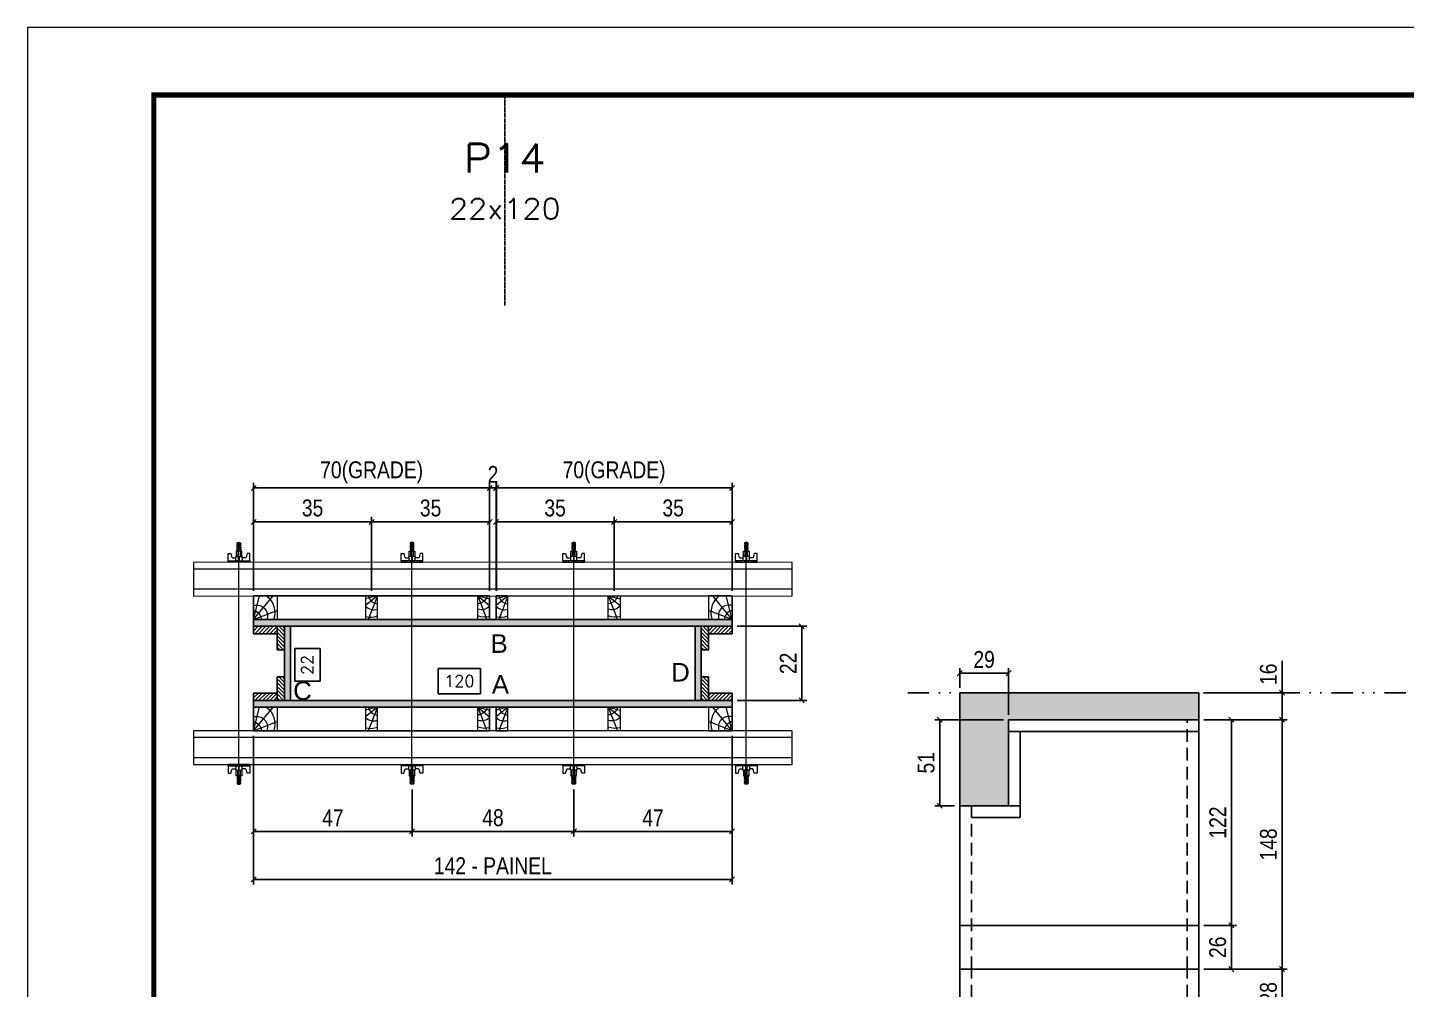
# Model space of a CAD drawing. Extents: x 14400 to 20667, y -21631 to 6985.
# Drawn here: x 19182 to 20000, y 4117 to 4688 of the extents above; entities that cross this region are included whole.
import ezdxf
from ezdxf.enums import TextEntityAlignment as Align

# ---------------------------------------------------------------- set-up
doc = ezdxf.new("R2010")
doc.units = 0
for name, pattern in [('DASHED', [0.75, 0.5, -0.25]), ('DIVIDE2', [0.625, 0.25, -0.125, 0, -0.125, 0, -0.125]), ('HIDDEN', [0.375, 0.25, -0.125])]:
    doc.linetypes.add(name, pattern=pattern)
for name, color, linetype in [('CHAPA', 1, 'Continuous'), ('COTA', 241, 'Continuous'), ('MEIO_PONT', 93, 'Continuous'), ('Nível', 160, 'Continuous'), ('Painéis', 200, 'Continuous'), ('SARR_2.2x7', 40, 'Continuous'), ('SARRAFO', 251, 'Continuous'), ('Texto de Titulo', 7, 'Continuous'), ('Texto Qtd Sarr', 242, 'Continuous'), ('TEXTO_GERAL', 7, 'Continuous')]:
    doc.layers.add(name, color=color, linetype=linetype)
for name, color, linetype, lineweight in [('Folhas', 255, 'Continuous', 9), ('Hachura', 251, 'Continuous', 9), ('Madeira', 126, 'Continuous', 18), ('Perfil Metálico', 224, 'Continuous', 18), ('SARRAFO DE PRESSAO', 251, 'DASHED', 9), ('Texto Seção', 7, 'Continuous', 15)]:
    doc.layers.add(name, color=color, linetype=linetype, lineweight=lineweight)
doc.styles.add('ARIAL', font='arial.ttf')
doc.styles.add('COTA TECNICA', font='techl___.ttf', dxfattribs={"height": 10})
doc.styles.add('COTA TECNICA 2X', font='techl___.ttf', dxfattribs={"height": 10})
doc.styles.add('ROMANS', font='romans.shx')
doc.dimstyles.new('PAINEL', dxfattribs={"dimtxt": 10, "dimasz": 3, "dimexe": 3, "dimexo": 3, "dimgap": 3, "dimtad": 1, "dimdec": 1, "dimzin": 12, "dimdsep": 46, "dimtxsty": 'COTA TECNICA', "dimblk1": 'OBLIQUE', "dimblk2": 'OBLIQUE', "dimsah": 1, "dimcen": 0.9, "dimclrd": 4, "dimclre": 4, "dimclrt": 240, "dimadec": 1, "dimazin": 3, "dimtfac": 1, "dimtdec": 1, "dimtmove": 0, "dimatfit": 3, "dimfxl": 1, "dimtolj": 1, "dimtzin": 12, "dimarcsym": 0})
doc.dimstyles.new('SECAO PILAR', dxfattribs={"dimtxt": 10, "dimasz": 3, "dimexe": 3, "dimexo": 3, "dimgap": 3, "dimtad": 1, "dimdec": 1, "dimlfac": 0.5, "dimzin": 12, "dimdsep": 46, "dimtxsty": 'COTA TECNICA 2X', "dimblk1": 'OBLIQUE', "dimblk2": 'OBLIQUE', "dimsah": 1, "dimcen": 0.9, "dimclrd": 256, "dimclre": 256, "dimclrt": 256, "dimadec": 1, "dimazin": 3, "dimtfac": 1, "dimtdec": 1, "dimtmove": 0, "dimatfit": 3, "dimfxl": 1, "dimtolj": 1, "dimtzin": 12, "dimarcsym": 0})
doc.dimstyles.new('SECÇÃO 2', dxfattribs={"dimtxt": 7, "dimasz": 6, "dimexe": 0.18, "dimexo": 2, "dimgap": -4, "dimtad": 3, "dimdec": 1, "dimlfac": 0.5, "dimzin": 12, "dimdsep": 46, "dimtxsty": 'ROMANS', "dimblk": 'ARCHTICK', "dimcen": 0.09, "dimse1": 1, "dimse2": 1, "dimsd1": 1, "dimsd2": 1, "dimclrd": 180, "dimclre": 5, "dimclrt": 1, "dimadec": 0, "dimazin": 3, "dimtfac": 1, "dimtdec": 1, "dimtofl": 0, "dimtmove": 0, "dimatfit": 3, "dimldrblk": 'ARCHTICK', "dimfxl": 1, "dimtolj": 1, "dimtzin": 0, "dimarcsym": 0})

# ---------------------------------------------------------------- blocks, each defined once
blk = doc.blocks.new('9999999999')
at = {"layer": 'Folhas'}
blk.add_lwpolyline([(98138.98, 34190.21), (99623.98, 34190.21), (99623.98, 35240.21), (98138.98, 35240.21)], close=True, dxfattribs=at)
at = {"layer": 'Folhas', "color": 30, "const_width": 3}
blk.add_lwpolyline([(98213.98, 34230.21), (99583.98, 34230.21), (99583.98, 35200.21), (98213.98, 35200.21)], close=True, dxfattribs=at)
blk = doc.blocks.new('*D839')
at = {"layer": 'COTA', "color": 180, "lineweight": -2, "transparency": 16777216}
for p, q in [((19355.53, 4319.07), (19340.53, 4319.07)), ((19340.53, 4319.07), (19340.53, 4299.73)), ((19355.53, 4299.73), (19355.53, 4319.07)), ((19340.53, 4299.73), (19355.53, 4299.73))]:
    blk.add_line(p, q, dxfattribs=at)
at = {"layer": 'Defpoints', "color": 0, "transparency": 16777216}
for p in [(19355.43, 4332.33), (19355.43, 4288.33), (19359.53, 4288.33)]:
    blk.add_point(p, dxfattribs=at)
at = {"layer": 'COTA', "color": 1, "transparency": 16777216, "insert": (19348.03, 4309.4), "char_height": 7, "attachment_point": 5, "rotation": 90, "style": 'ROMANS'}
blk.add_mtext('\\A1;22', dxfattribs=at)
blk = doc.blocks.new('_ArchTick')
at = {"color": 0, "linetype": 'ByBlock', "const_width": 0.15}
blk.add_lwpolyline([(-0.5, -0.5), (0.5, 0.5)], dxfattribs=at)
blk = doc.blocks.new('*D840')
at = {"layer": 'COTA', "color": 180, "lineweight": -2, "transparency": 16777216}
for p, q in [((19450.7, 4307.33), (19425.7, 4307.33)), ((19425.7, 4307.33), (19425.7, 4292.33)), ((19450.7, 4292.33), (19450.7, 4307.33)), ((19425.7, 4292.33), (19450.7, 4292.33))]:
    blk.add_line(p, q, dxfattribs=at)
at = {"layer": 'Defpoints', "color": 0, "transparency": 16777216}
for p in [(19338.11, 4288.33), (19578.11, 4288.33), (19578.11, 4288.33)]:
    blk.add_point(p, dxfattribs=at)
at = {"layer": 'COTA', "color": 1, "transparency": 16777216, "insert": (19438.2, 4299.83), "char_height": 7, "attachment_point": 5, "style": 'ROMANS'}
blk.add_mtext('\\A1;120', dxfattribs=at)
blk = doc.blocks.new('_Oblique')
at = {"color": 0, "linetype": 'ByBlock', "lineweight": -2}
blk.add_line((-0.5, -0.5), (0.5, 0.5), dxfattribs=at)
blk = doc.blocks.new('*D841')
at = {"layer": 'COTA', "lineweight": -2, "transparency": 16777216}
for p, q in [((19316.11, 4267.33), (19316.11, 4179.16)), ((19600.11, 4267.37), (19600.11, 4179.16)), ((19316.11, 4182.16), (19600.11, 4182.16))]:
    blk.add_line(p, q, dxfattribs=at)
at = {"layer": 'Defpoints', "color": 0, "transparency": 16777216}
for p in [(19316.11, 4270.33), (19600.11, 4270.37), (19600.11, 4182.16)]:
    blk.add_point(p, dxfattribs=at)
at = {"layer": 'COTA', "lineweight": -2, "transparency": 16777216, "xscale": 3, "yscale": 3, "zscale": 3, "rotation": 180}
blk.add_blockref('_Oblique', (19316.11, 4182.16), dxfattribs=at)
at = {"layer": 'COTA', "lineweight": -2, "transparency": 16777216, "xscale": 3, "yscale": 3, "zscale": 3}
blk.add_blockref('_Oblique', (19600.11, 4182.16), dxfattribs=at)
at = {"layer": 'COTA', "transparency": 16777216, "insert": (19458.11, 4190.24), "char_height": 10, "attachment_point": 5, "style": 'COTA TECNICA 2X'}
blk.add_mtext('\\A1;142 - PAINEL', dxfattribs=at)
blk = doc.blocks.new('*D842')
at = {"layer": 'COTA', "lineweight": -2, "transparency": 16777216}
for p, q in [((19316.11, 4267.33), (19316.11, 4207.59)), ((19410.18, 4235.55), (19410.18, 4207.59)), ((19316.11, 4210.59), (19410.18, 4210.59))]:
    blk.add_line(p, q, dxfattribs=at)
at = {"layer": 'Defpoints', "color": 0, "transparency": 16777216}
for p in [(19316.11, 4270.33), (19410.18, 4238.55), (19410.18, 4210.59)]:
    blk.add_point(p, dxfattribs=at)
at = {"layer": 'COTA', "lineweight": -2, "transparency": 16777216, "xscale": 3, "yscale": 3, "zscale": 3, "rotation": 180}
blk.add_blockref('_Oblique', (19316.11, 4210.59), dxfattribs=at)
at = {"layer": 'COTA', "lineweight": -2, "transparency": 16777216, "xscale": 3, "yscale": 3, "zscale": 3}
blk.add_blockref('_Oblique', (19410.18, 4210.59), dxfattribs=at)
at = {"layer": 'COTA', "transparency": 16777216, "insert": (19363.15, 4218.66), "char_height": 10, "attachment_point": 5, "style": 'COTA TECNICA 2X'}
blk.add_mtext('\\A1;47', dxfattribs=at)
blk = doc.blocks.new('*D843')
at = {"layer": 'COTA', "lineweight": -2, "transparency": 16777216}
for p, q in [((19600.11, 4267.33), (19600.11, 4207.59)), ((19506.18, 4235.55), (19506.18, 4207.59)), ((19506.18, 4210.59), (19600.11, 4210.59))]:
    blk.add_line(p, q, dxfattribs=at)
at = {"layer": 'Defpoints', "color": 0, "transparency": 16777216}
for p in [(19600.11, 4270.33), (19506.18, 4238.55), (19600.11, 4210.59)]:
    blk.add_point(p, dxfattribs=at)
at = {"layer": 'COTA', "lineweight": -2, "transparency": 16777216, "xscale": 3, "yscale": 3, "zscale": 3, "rotation": 180}
blk.add_blockref('_Oblique', (19506.18, 4210.59), dxfattribs=at)
at = {"layer": 'COTA', "lineweight": -2, "transparency": 16777216, "xscale": 3, "yscale": 3, "zscale": 3}
blk.add_blockref('_Oblique', (19600.11, 4210.59), dxfattribs=at)
at = {"layer": 'COTA', "transparency": 16777216, "insert": (19553.15, 4218.66), "char_height": 10, "attachment_point": 5, "style": 'COTA TECNICA 2X'}
blk.add_mtext('\\A1;47', dxfattribs=at)
blk = doc.blocks.new('C')
at = {"layer": 'Hachura', "color": 0}
for p, q in [((0, 3.22), (0, -3.22)), ((0.45, 3.22), (0, 3.22)), ((0.46, 3.16), (0, 3.16)), ((0.46, 3.05), (0, 3.05)), ((0.46, 2.88), (0, 2.88)), ((0, 2.75), (0, -1.16)), ((0.46, 2.65), (0, 2.65)), ((0.46, 2.23), (0, 2.23)), ((0.46, 1.51), (0, 1.51)), ((0.39, 0.49), (0.17, 0.49)), ((0.45, -3.23), (0.45, 3.22)), ((0.45, 3.22), (2.58, 3.22)), ((1.74, 0.97), (0.45, 0.97)), ((1.45, 0.1), (0.45, 0.1)), ((1.35, 1.94), (1.35, 0.96)), ((2.58, 2.39), (1.47, 2.09)), ((1.74, -0.97), (1.74, 0.97)), ((1.74, 0.97), (1.74, 0.84)), ((1.74, 0.97), (1.74, 0.84)), ((1.74, 0.84), (3.35, 0.84)), ((3.35, 0.45), (1.74, 0.45)), ((2.58, 3.22), (2.58, 2.39)), ((3.32, 0.84), (3.32, -0.84)), ((3.35, 0.84), (3.35, -0.84)), ((3.68, 0.45), (3.35, 0.45)), ((3.84, -0.52), (3.35, 0.45)), ((3.35, 0.06), (3.67, -0.57)), ((3.68, 0.45), (4.16, -0.52)), ((3.72, 0.5), (4.25, -0.57)), ((4.37, -0.55), (3.83, 0.53)), ((4.15, 0.45), (3.93, 0.45)), ((4.42, -0.52), (3.93, 0.45)), ((4.15, 0.45), (4.26, 0.45)), ((4.26, 0.45), (4.74, -0.52)), ((4.3, 0.5), (4.83, -0.57)), ((4.95, -0.55), (4.41, 0.53)), ((4.51, 0.45), (4.84, 0.45)), ((5, -0.52), (4.51, 0.45)), ((4.84, 0.45), (5.32, -0.52)), ((4.88, 0.5), (5.41, -0.57)), ((5.53, -0.55), (4.99, 0.53)), ((5.58, -0.52), (5.09, 0.45)), ((5.42, 0.45), (5.09, 0.45)), ((5.58, -0.52), (5.09, 0.45)), ((5.42, 0.45), (5.74, -0.19)), ((5.46, 0.5), (5.74, -0.07)), ((5.74, 0.19), (5.57, 0.53)), ((5.74, 0.32), (5.68, 0.45)), ((5.68, 0.45), (5.74, 0.45)), ((5.74, 0.45), (5.9, 0.29)), ((5.74, 0.45), (5.74, -0.52)), ((5.9, -0.36), (5.9, 0.29)), ((0.45, 0), (0, 0)), ((0.46, -1.52), (0, -1.52)), ((0.46, -2.23), (0, -2.23)), ((0.46, -2.65), (0, -2.65)), ((0.46, -2.88), (0, -2.88)), ((0.46, -3.05), (0, -3.05)), ((0.46, -3.16), (0, -3.16)), ((0, -3.22), (2.57, -3.22)), ((0.08, -0.48), (0.29, -0.48)), ((0.29, -0.48), (0.4, -0.48)), ((0.45, 0), (0.45, -0.97)), ((0.45, -0.16), (1.45, -0.16)), ((0.45, -0.65), (0.45, -0.32)), ((0.45, -3.23), (0.45, -0.65)), ((0.45, -0.97), (1.74, -0.97)), ((1.35, -1.94), (1.35, -0.97)), ((2.58, -2.39), (1.47, -2.1)), ((3.35, -0.32), (1.74, -0.32)), ((3.35, -0.84), (1.74, -0.84)), ((2.58, -3.23), (2.58, -2.39)), ((3.35, -0.07), (3.58, -0.52)), ((3.35, -0.52), (3.58, -0.52)), ((3.84, -0.52), (4.16, -0.52)), ((4.42, -0.52), (4.74, -0.52)), ((4.63, -0.52), (4.74, -0.52)), ((5, -0.52), (5.32, -0.52)), ((5.58, -0.52), (5.74, -0.52)), ((5.74, -0.52), (5.9, -0.36)), ((5.74, -0.52), (5.74, -0.52))]:
    blk.add_line(p, q, dxfattribs=at)
for centre, radius, start, end in [((1.52, 1.94), 0.161, 104.7436, 180), ((1.44, -0.03), 0.129, 272.695, 87.305), ((3.81, 0.39), 0.143, 25.5688, 154.4312), ((4.39, 0.39), 0.143, 25.5688, 154.4312), ((4.97, 0.39), 0.143, 25.5688, 154.4312), ((5.55, 0.39), 0.143, 25.5688, 154.4312), ((0.17, -0.37), 0.174, 221.744, 317.8592), ((1.52, -1.94), 0.161, 180, 255.2564), ((3.71, -0.4), 0.174, 222.1408, 318.256), ((4.29, -0.4), 0.174, 222.1408, 318.256), ((4.87, -0.4), 0.174, 222.1408, 318.256), ((5.45, -0.4), 0.174, 222.1408, 318.256), ((5.61, -0.4), 0.174, 317.8592, 318.256)]:
    blk.add_arc(centre, radius, start, end, dxfattribs=at)
blk = doc.blocks.new('*D844')
at = {"layer": 'COTA', "lineweight": -2, "transparency": 16777216}
for p, q in [((19410.18, 4235.55), (19410.18, 4207.59)), ((19506.18, 4235.55), (19506.18, 4207.59)), ((19410.18, 4210.59), (19506.18, 4210.59))]:
    blk.add_line(p, q, dxfattribs=at)
at = {"layer": 'Defpoints', "color": 0, "transparency": 16777216}
for p in [(19410.18, 4238.55), (19506.18, 4238.55), (19506.18, 4210.59)]:
    blk.add_point(p, dxfattribs=at)
at = {"layer": 'COTA', "lineweight": -2, "transparency": 16777216, "xscale": 3, "yscale": 3, "zscale": 3, "rotation": 180}
blk.add_blockref('_Oblique', (19410.18, 4210.59), dxfattribs=at)
at = {"layer": 'COTA', "lineweight": -2, "transparency": 16777216, "xscale": 3, "yscale": 3, "zscale": 3}
blk.add_blockref('_Oblique', (19506.18, 4210.59), dxfattribs=at)
at = {"layer": 'COTA', "transparency": 16777216, "insert": (19458.18, 4218.68), "char_height": 10, "attachment_point": 5, "style": 'COTA TECNICA 2X'}
blk.add_mtext('\\A1;48', dxfattribs=at)
blk = doc.blocks.new('*D845')
at = {"layer": 'COTA', "lineweight": -2, "transparency": 16777216}
for p, q in [((19460.01, 4353.33), (19460.01, 4397.25)), ((19530.11, 4353.33), (19530.11, 4397.25)), ((19460.01, 4394.25), (19530.11, 4394.25))]:
    blk.add_line(p, q, dxfattribs=at)
at = {"layer": 'Defpoints', "color": 0, "transparency": 16777216}
for p in [(19530.11, 4394.25), (19460.01, 4350.33), (19530.11, 4350.33)]:
    blk.add_point(p, dxfattribs=at)
at = {"layer": 'COTA', "lineweight": -2, "transparency": 16777216, "xscale": 3, "yscale": 3, "zscale": 3, "rotation": 180}
blk.add_blockref('_Oblique', (19460.01, 4394.25), dxfattribs=at)
at = {"layer": 'COTA', "lineweight": -2, "transparency": 16777216, "xscale": 3, "yscale": 3, "zscale": 3}
blk.add_blockref('_Oblique', (19530.11, 4394.25), dxfattribs=at)
at = {"layer": 'COTA', "transparency": 16777216, "insert": (19495.06, 4402.47), "char_height": 10, "attachment_point": 5, "style": 'COTA TECNICA 2X'}
blk.add_mtext('\\A1;35', dxfattribs=at)
blk = doc.blocks.new('*D846')
at = {"layer": 'COTA', "lineweight": -2, "transparency": 16777216}
for p, q in [((19530.11, 4353.33), (19530.11, 4397.25)), ((19600.11, 4353.32), (19600.11, 4397.25)), ((19530.11, 4394.25), (19600.11, 4394.25))]:
    blk.add_line(p, q, dxfattribs=at)
at = {"layer": 'Defpoints', "color": 0, "transparency": 16777216}
for p in [(19600.11, 4394.25), (19530.11, 4350.33), (19600.11, 4350.32)]:
    blk.add_point(p, dxfattribs=at)
at = {"layer": 'COTA', "lineweight": -2, "transparency": 16777216, "xscale": 3, "yscale": 3, "zscale": 3, "rotation": 180}
blk.add_blockref('_Oblique', (19530.11, 4394.25), dxfattribs=at)
at = {"layer": 'COTA', "lineweight": -2, "transparency": 16777216, "xscale": 3, "yscale": 3, "zscale": 3}
blk.add_blockref('_Oblique', (19600.11, 4394.25), dxfattribs=at)
at = {"layer": 'COTA', "transparency": 16777216, "insert": (19565.11, 4402.47), "char_height": 10, "attachment_point": 5, "style": 'COTA TECNICA 2X'}
blk.add_mtext('\\A1;35', dxfattribs=at)
blk = doc.blocks.new('*D847')
at = {"layer": 'COTA', "lineweight": -2, "transparency": 16777216}
for p, q in [((19460.01, 4353.33), (19460.01, 4417.45)), ((19600.11, 4414.45), (19460.01, 4414.45)), ((19600.11, 4353.32), (19600.11, 4417.45))]:
    blk.add_line(p, q, dxfattribs=at)
at = {"layer": 'Defpoints', "color": 0, "transparency": 16777216}
for p in [(19460.01, 4414.45), (19460.01, 4350.33), (19600.11, 4350.32)]:
    blk.add_point(p, dxfattribs=at)
at = {"layer": 'COTA', "lineweight": -2, "transparency": 16777216, "xscale": 3, "yscale": 3, "zscale": 3, "rotation": 180}
blk.add_blockref('_Oblique', (19460.01, 4414.45), dxfattribs=at)
at = {"layer": 'COTA', "lineweight": -2, "transparency": 16777216, "xscale": 3, "yscale": 3, "zscale": 3}
blk.add_blockref('_Oblique', (19600.11, 4414.45), dxfattribs=at)
at = {"layer": 'COTA', "transparency": 16777216, "insert": (19530.06, 4423.67), "char_height": 10, "attachment_point": 5, "style": 'COTA TECNICA 2X'}
blk.add_mtext('\\A1;70(GRADE)', dxfattribs=at)
blk = doc.blocks.new('*D848')
at = {"layer": 'COTA', "lineweight": -2, "transparency": 16777216}
for p, q in [((19603.12, 4332.33), (19644.42, 4332.33)), ((19641.42, 4288.33), (19641.42, 4332.33)), ((19603.11, 4288.33), (19644.42, 4288.33))]:
    blk.add_line(p, q, dxfattribs=at)
at = {"layer": 'Defpoints', "color": 0, "transparency": 16777216}
for p in [(19600.12, 4332.33), (19641.42, 4332.33), (19600.11, 4288.33)]:
    blk.add_point(p, dxfattribs=at)
at = {"layer": 'COTA', "lineweight": -2, "transparency": 16777216, "xscale": 3, "yscale": 3, "zscale": 3}
for p, rotation in [((19641.42, 4332.33), 90), ((19641.42, 4288.33), 270)]:
    blk.add_blockref('_Oblique', p, dxfattribs=dict(at, rotation=rotation))
at = {"layer": 'COTA', "transparency": 16777216, "insert": (19633.42, 4310.33), "char_height": 10, "attachment_point": 5, "rotation": 90, "style": 'COTA TECNICA 2X'}
blk.add_mtext('\\A1;22', dxfattribs=at)
blk = doc.blocks.new('PONTALETE')
at = {"layer": 'Madeira'}
for q in [(2.71, 7), (7, 5.76), (7, 1.74)]:
    blk.add_line((0, 0), q, dxfattribs=at)
blk.add_lwpolyline([(0, 0), (7, 0), (7, 7), (0, 7)], close=True, dxfattribs=at)
for centre, radius, start, end in [((2.04, 0.06), 6.23, 37.2818, 109.0913), ((1.09, 0.9), 3.19, 343.603, 109.9847), ((-0.21, -0.78), 3.09, 14.6322, 86.0383)]:
    blk.add_arc(centre, radius, start, end, dxfattribs=at)
blk = doc.blocks.new('MEIO PONTALETE')
at = {"layer": 'Madeira'}
for q in [(2.71, 7), (3.5, 2.88), (3.5, 0.87)]:
    blk.add_line((0, 0), q, dxfattribs=at)
blk.add_lwpolyline([(0, 0), (3.5, 0), (3.5, 7), (0, 7)], close=True, dxfattribs=at)
for centre, radius, start, end in [((2.04, 0.06), 6.23, 76.4499, 109.0913), ((1.09, 0.9), 3.19, 40.9063, 109.9847), ((-0.21, -0.78), 3.09, 14.6322, 86.0383)]:
    blk.add_arc(centre, radius, start, end, dxfattribs=at)
blk = doc.blocks.new('titulo1')
at = {"layer": 'Defpoints', "color": 252, "linetype": 'HIDDEN', "ltscale": 2}
blk.add_line((0, 0), (0, 125), dxfattribs=at)
at = {"layer": 'Defpoints', "style": 'ROMANS', "oblique": 15}
blk.add_attdef('FOLHA', text='', height=10, dxfattribs=at).set_placement((0, 15.58), align=Align.MIDDLE_CENTER)
at = {"layer": 'Texto Qtd Sarr', "color": 3, "style": 'ROMANS', "oblique": 15}
for tag, height, p in [('TITULO', 17, (0, 71.45)), ('SEÇÃO', 12, (0, 41.55))]:
    blk.add_attdef(tag, text='', height=height, dxfattribs=at).set_placement(p, align=Align.MIDDLE_CENTER)
blk = doc.blocks.new('*D849')
at = {"layer": 'COTA', "lineweight": -2, "transparency": 16777216}
for p, q in [((19386.11, 4353.33), (19386.11, 4397.25)), ((19456.21, 4353.33), (19456.21, 4397.25)), ((19456.21, 4394.25), (19386.11, 4394.25))]:
    blk.add_line(p, q, dxfattribs=at)
at = {"layer": 'Defpoints', "color": 0, "transparency": 16777216}
for p in [(19386.11, 4394.25), (19386.11, 4350.33), (19456.21, 4350.33)]:
    blk.add_point(p, dxfattribs=at)
at = {"layer": 'COTA', "lineweight": -2, "transparency": 16777216, "xscale": 3, "yscale": 3, "zscale": 3, "rotation": 180}
blk.add_blockref('_Oblique', (19386.11, 4394.25), dxfattribs=at)
at = {"layer": 'COTA', "lineweight": -2, "transparency": 16777216, "xscale": 3, "yscale": 3, "zscale": 3}
blk.add_blockref('_Oblique', (19456.21, 4394.25), dxfattribs=at)
at = {"layer": 'COTA', "transparency": 16777216, "insert": (19421.16, 4402.47), "char_height": 10, "attachment_point": 5, "style": 'COTA TECNICA 2X'}
blk.add_mtext('\\A1;35', dxfattribs=at)
blk = doc.blocks.new('*D850')
at = {"layer": 'COTA', "lineweight": -2, "transparency": 16777216}
for p, q in [((19316.11, 4353.32), (19316.11, 4397.25)), ((19386.11, 4353.33), (19386.11, 4397.25)), ((19386.11, 4394.25), (19316.11, 4394.25))]:
    blk.add_line(p, q, dxfattribs=at)
at = {"layer": 'Defpoints', "color": 0, "transparency": 16777216}
for p in [(19316.11, 4394.25), (19316.11, 4350.32), (19386.11, 4350.33)]:
    blk.add_point(p, dxfattribs=at)
at = {"layer": 'COTA', "lineweight": -2, "transparency": 16777216, "xscale": 3, "yscale": 3, "zscale": 3, "rotation": 180}
blk.add_blockref('_Oblique', (19316.11, 4394.25), dxfattribs=at)
at = {"layer": 'COTA', "lineweight": -2, "transparency": 16777216, "xscale": 3, "yscale": 3, "zscale": 3}
blk.add_blockref('_Oblique', (19386.11, 4394.25), dxfattribs=at)
at = {"layer": 'COTA', "transparency": 16777216, "insert": (19351.11, 4402.47), "char_height": 10, "attachment_point": 5, "style": 'COTA TECNICA 2X'}
blk.add_mtext('\\A1;35', dxfattribs=at)
blk = doc.blocks.new('*D851')
at = {"layer": 'COTA', "lineweight": -2, "transparency": 16777216}
for p, q in [((19316.12, 4353.32), (19316.12, 4417.45)), ((19316.12, 4414.45), (19456.21, 4414.45)), ((19456.21, 4353.33), (19456.21, 4417.45))]:
    blk.add_line(p, q, dxfattribs=at)
at = {"layer": 'Defpoints', "color": 0, "transparency": 16777216}
for p in [(19456.21, 4414.45), (19316.12, 4350.32), (19456.21, 4350.33)]:
    blk.add_point(p, dxfattribs=at)
at = {"layer": 'COTA', "lineweight": -2, "transparency": 16777216, "xscale": 3, "yscale": 3, "zscale": 3, "rotation": 180}
blk.add_blockref('_Oblique', (19316.12, 4414.45), dxfattribs=at)
at = {"layer": 'COTA', "lineweight": -2, "transparency": 16777216, "xscale": 3, "yscale": 3, "zscale": 3}
blk.add_blockref('_Oblique', (19456.21, 4414.45), dxfattribs=at)
at = {"layer": 'COTA', "transparency": 16777216, "insert": (19386.17, 4423.67), "char_height": 10, "attachment_point": 5, "style": 'COTA TECNICA 2X'}
blk.add_mtext('\\A1;70(GRADE)', dxfattribs=at)
blk = doc.blocks.new('*D867')
at = {"layer": 'COTA', "lineweight": -2, "transparency": 16777216}
for p, q in [((19456.21, 4414.45), (19453.21, 4414.45)), ((19456.21, 4353.33), (19456.21, 4417.45)), ((19456.21, 4414.45), (19460.21, 4414.45)), ((19460.21, 4353.33), (19460.21, 4417.45)), ((19460.21, 4414.45), (19463.21, 4414.45))]:
    blk.add_line(p, q, dxfattribs=at)
at = {"layer": 'Defpoints', "color": 0, "transparency": 16777216}
for p in [(19460.21, 4414.45), (19456.21, 4350.33), (19460.21, 4350.33)]:
    blk.add_point(p, dxfattribs=at)
at = {"layer": 'COTA', "lineweight": -2, "transparency": 16777216, "xscale": 3, "yscale": 3, "zscale": 3}
blk.add_blockref('_Oblique', (19456.21, 4414.45), dxfattribs=at)
at = {"layer": 'COTA', "lineweight": -2, "transparency": 16777216, "xscale": 3, "yscale": 3, "zscale": 3, "rotation": 180}
blk.add_blockref('_Oblique', (19460.21, 4414.45), dxfattribs=at)
at = {"layer": 'COTA', "transparency": 16777216, "insert": (19458.21, 4422.45), "char_height": 10, "attachment_point": 5, "style": 'COTA TECNICA 2X'}
blk.add_mtext('\\A1;2', dxfattribs=at)
blk = doc.blocks.new('*D877')
at = {"layer": 'COTA', "color": 4, "lineweight": -2, "transparency": 16777216}
for p, q in [((19880.18, 4154.86), (19899.43, 4154.86)), ((19896.43, 4128.86), (19896.43, 4154.86)), ((19880.18, 4128.86), (19899.43, 4128.86))]:
    blk.add_line(p, q, dxfattribs=at)
at = {"layer": 'Defpoints', "color": 0, "transparency": 16777216}
for p in [(19877.18, 4154.86), (19896.43, 4154.86), (19877.18, 4128.86)]:
    blk.add_point(p, dxfattribs=at)
at = {"layer": 'COTA', "color": 4, "lineweight": -2, "transparency": 16777216, "xscale": 3, "yscale": 3, "zscale": 3}
for p, rotation in [((19896.43, 4154.86), 90), ((19896.43, 4128.86), 270)]:
    blk.add_blockref('_Oblique', p, dxfattribs=dict(at, rotation=rotation))
at = {"layer": 'COTA', "color": 240, "transparency": 16777216, "insert": (19888.33, 4141.86), "char_height": 10, "attachment_point": 5, "rotation": 90, "style": 'COTA TECNICA'}
blk.add_mtext('\\A1;26', dxfattribs=at)
blk = doc.blocks.new('*D883')
at = {"layer": 'COTA', "color": 4, "lineweight": -2, "transparency": 16777216}
for p, q in [((19761.18, 4276.86), (19720.37, 4276.86)), ((19723.37, 4225.86), (19723.37, 4276.86)), ((19732.18, 4225.86), (19720.37, 4225.86))]:
    blk.add_line(p, q, dxfattribs=at)
at = {"layer": 'Defpoints', "color": 0, "transparency": 16777216}
for p in [(19723.37, 4276.86), (19764.18, 4276.86), (19735.18, 4225.86)]:
    blk.add_point(p, dxfattribs=at)
at = {"layer": 'COTA', "color": 4, "lineweight": -2, "transparency": 16777216, "xscale": 3, "yscale": 3, "zscale": 3}
for p, rotation in [((19723.37, 4276.86), 90), ((19723.37, 4225.86), 270)]:
    blk.add_blockref('_Oblique', p, dxfattribs=dict(at, rotation=rotation))
at = {"layer": 'COTA', "color": 240, "transparency": 16777216, "insert": (19715.26, 4251.36), "char_height": 10, "attachment_point": 5, "rotation": 90, "style": 'COTA TECNICA'}
blk.add_mtext('\\A1;51', dxfattribs=at)
blk = doc.blocks.new('*D884')
at = {"layer": 'COTA', "color": 4, "lineweight": -2, "transparency": 16777216}
for p, q in [((19735.18, 4295.86), (19735.18, 4307.51)), ((19764.18, 4279.86), (19764.18, 4307.51)), ((19764.18, 4304.51), (19735.18, 4304.51))]:
    blk.add_line(p, q, dxfattribs=at)
at = {"layer": 'Defpoints', "color": 0, "transparency": 16777216}
for p in [(19735.18, 4304.51), (19735.18, 4292.86), (19764.18, 4276.86)]:
    blk.add_point(p, dxfattribs=at)
at = {"layer": 'COTA', "color": 4, "lineweight": -2, "transparency": 16777216, "xscale": 3, "yscale": 3, "zscale": 3, "rotation": 180}
blk.add_blockref('_Oblique', (19735.18, 4304.51), dxfattribs=at)
at = {"layer": 'COTA', "color": 4, "lineweight": -2, "transparency": 16777216, "xscale": 3, "yscale": 3, "zscale": 3}
blk.add_blockref('_Oblique', (19764.18, 4304.51), dxfattribs=at)
at = {"layer": 'COTA', "color": 240, "transparency": 16777216, "insert": (19749.68, 4312.6), "char_height": 10, "attachment_point": 5, "style": 'COTA TECNICA'}
blk.add_mtext('\\A1;29', dxfattribs=at)
blk = doc.blocks.new('*D885')
at = {"layer": 'COTA', "color": 4, "lineweight": -2, "transparency": 16777216}
for p, q in [((19880.18, 4128.86), (19929.54, 4128.86)), ((19926.54, 4100.86), (19926.54, 4128.86)), ((19880.18, 4100.86), (19929.54, 4100.86))]:
    blk.add_line(p, q, dxfattribs=at)
at = {"layer": 'Defpoints', "color": 0, "transparency": 16777216}
for p in [(19877.18, 4128.86), (19926.54, 4128.86), (19877.18, 4100.86)]:
    blk.add_point(p, dxfattribs=at)
at = {"layer": 'COTA', "color": 4, "lineweight": -2, "transparency": 16777216, "xscale": 3, "yscale": 3, "zscale": 3}
for p, rotation in [((19926.54, 4128.86), 90), ((19926.54, 4100.86), 270)]:
    blk.add_blockref('_Oblique', p, dxfattribs=dict(at, rotation=rotation))
at = {"layer": 'COTA', "color": 240, "transparency": 16777216, "insert": (19918.45, 4114.86), "char_height": 10, "attachment_point": 5, "rotation": 90, "style": 'COTA TECNICA'}
blk.add_mtext('\\A1;28', dxfattribs=at)
blk = doc.blocks.new('*D886')
at = {"layer": 'COTA', "color": 4, "lineweight": -2, "transparency": 16777216}
for p, q in [((19880.18, 4276.86), (19929.54, 4276.86)), ((19926.54, 4128.86), (19926.54, 4276.86)), ((19880.18, 4128.86), (19929.54, 4128.86))]:
    blk.add_line(p, q, dxfattribs=at)
at = {"layer": 'Defpoints', "color": 0, "transparency": 16777216}
for p in [(19877.18, 4276.86), (19926.54, 4276.86), (19877.18, 4128.86)]:
    blk.add_point(p, dxfattribs=at)
at = {"layer": 'COTA', "color": 4, "lineweight": -2, "transparency": 16777216, "xscale": 3, "yscale": 3, "zscale": 3}
for p, rotation in [((19926.54, 4276.86), 90), ((19926.54, 4128.86), 270)]:
    blk.add_blockref('_Oblique', p, dxfattribs=dict(at, rotation=rotation))
at = {"layer": 'COTA', "color": 240, "transparency": 16777216, "insert": (19918.45, 4202.86), "char_height": 10, "attachment_point": 5, "rotation": 90, "style": 'COTA TECNICA'}
blk.add_mtext('\\A1;148', dxfattribs=at)
blk = doc.blocks.new('*D887')
at = {"layer": 'COTA', "color": 4, "lineweight": -2, "transparency": 16777216}
for p, q in [((19926.54, 4292.86), (19926.54, 4311.87)), ((19880.18, 4292.86), (19929.54, 4292.86)), ((19926.54, 4276.86), (19926.54, 4292.86)), ((19880.18, 4276.86), (19929.54, 4276.86))]:
    blk.add_line(p, q, dxfattribs=at)
at = {"layer": 'Defpoints', "color": 0, "transparency": 16777216}
for p in [(19877.18, 4292.86), (19926.54, 4292.86), (19877.18, 4276.86)]:
    blk.add_point(p, dxfattribs=at)
at = {"layer": 'COTA', "color": 4, "lineweight": -2, "transparency": 16777216, "xscale": 3, "yscale": 3, "zscale": 3}
for p, rotation in [((19926.54, 4292.86), 90), ((19926.54, 4276.86), 270)]:
    blk.add_blockref('_Oblique', p, dxfattribs=dict(at, rotation=rotation))
at = {"layer": 'COTA', "color": 240, "transparency": 16777216, "insert": (19918.44, 4303.87), "char_height": 10, "attachment_point": 5, "rotation": 90, "style": 'COTA TECNICA'}
blk.add_mtext('\\A1;16', dxfattribs=at)
blk = doc.blocks.new('*D888')
at = {"layer": 'COTA', "color": 4, "lineweight": -2, "transparency": 16777216}
for p, q in [((19880.18, 4276.86), (19899.43, 4276.86)), ((19896.43, 4154.86), (19896.43, 4276.86)), ((19880.18, 4154.86), (19899.43, 4154.86))]:
    blk.add_line(p, q, dxfattribs=at)
at = {"layer": 'Defpoints', "color": 0, "transparency": 16777216}
for p in [(19877.18, 4276.86), (19896.43, 4276.86), (19877.18, 4154.86)]:
    blk.add_point(p, dxfattribs=at)
at = {"layer": 'COTA', "color": 4, "lineweight": -2, "transparency": 16777216, "xscale": 3, "yscale": 3, "zscale": 3}
for p, rotation in [((19896.43, 4276.86), 90), ((19896.43, 4154.86), 270)]:
    blk.add_blockref('_Oblique', p, dxfattribs=dict(at, rotation=rotation))
at = {"layer": 'COTA', "color": 240, "transparency": 16777216, "insert": (19888.38, 4215.86), "char_height": 10, "attachment_point": 5, "rotation": 90, "style": 'COTA TECNICA'}
blk.add_mtext('\\A1;122', dxfattribs=at)

msp = doc.modelspace()

# ---------------------------------------------------------------- hatches: boundary and pattern name
at = {"layer": 'COTA'}
h = msp.add_hatch(dxfattribs=at)
h.set_pattern_fill('AR-CONC', color=256, scale=0.03)
h.set_pattern_definition([(50, (2872.0386, -1148.575), (5.4655401, -0.4781726), [0.5715, -6.2865]), (355, (2872.0386, -1148.575), (-1.0573026, 5.7317054), [0.4572, -5.0292175]), (100.451445, (2872.494, -1148.615), (4.4082374, 5.2535326), [0.4857003, -5.3427073]), (46.1842, (2872.0386, -1147.051), (8.1323712, -1.2612698), [0.85725, -9.42975]), (96.63556, (2872.716, -1147.156), (7.122124, 7.4227837), [0.7285507, -8.0140682]), (351.18415, (2872.039, -1147.051), (7.122124, 7.4227837), [0.685799, -7.543792]), (21, (2872.8006, -1147.432), (4.5484317, -3.067956), [0.5715, -6.2865]), (326, (2872.8006, -1147.432), (1.8540609, 5.525639), [0.4572, -5.0292]), (71.451445, (2873.1797, -1147.688), (6.4024926, 2.457683), [0.4857003, -5.3426981]), (37.5, (2872.0386, -1148.5751), (0.0926581, 2.53665117), [0, -4.96824, 0, -5.1054, 0, -5.04825]), (7.5, (2872.0386, -1148.575), (2.00458988, 3.00541724), [0, -2.91084, 0, -4.85394, 0, -1.92405]), (327.5, (2870.3394, -1148.5751), (4.06771786, -0.17186232), [0, -1.905, 0, -5.9436, 0, -7.8867]), (317.5, (2869.5774, -1148.575), (4.44387544, 0.7627947), [0, -2.4765, 0, -3.94716, 0, -5.6007])])
h.paths.add_polyline_path([(19735.18, 4292.86), (19877.18, 4292.86), (19877.18, 4276.86), (19764.18, 4276.86), (19764.18, 4225.86), (19735.18, 4225.86)])
at = {"layer": 'Hachura'}
h = msp.add_hatch(color=256, dxfattribs=at)
h.dxf.hatch_style = 1
h.paths.add_polyline_path([(19600.11, 4332.33), (19600.11, 4336.33), (19316.11, 4336.33), (19316.11, 4332.33)])
h = msp.add_hatch(dxfattribs=at)
h.set_pattern_fill('ANSI31', color=256, scale=0.5, angle=180, style=0)
h.set_pattern_definition([(225, (10192.1627, -18597.0831), (1.12253202, -1.12253202), [])])
h.paths.add_polyline_path([(19330.11, 4332.33), (19330.11, 4327.93), (19316.11, 4327.93), (19316.11, 4332.33)])
h = msp.add_hatch(dxfattribs=at)
h.set_pattern_fill('ANSI31', color=256, scale=0.5, angle=270, style=0)
h.set_pattern_definition([(315, (42225.9227, -5170.6268), (1.12253202, 1.12253202), [])])
h.paths.add_polyline_path([(19334.51, 4318.33), (19330.11, 4318.33), (19330.11, 4332.33), (19334.51, 4332.33)])
h = msp.add_hatch(color=256, dxfattribs=at)
h.dxf.hatch_style = 1
h.paths.add_polyline_path([(19334.51, 4288.33), (19338.11, 4288.33), (19338.11, 4332.33), (19334.51, 4332.33)])
h = msp.add_hatch(color=256, dxfattribs=at)
h.dxf.hatch_style = 1
h.paths.add_polyline_path([(19578.11, 4288.33), (19581.71, 4288.33), (19581.71, 4332.33), (19578.11, 4332.33)])
h = msp.add_hatch(dxfattribs=at)
h.set_pattern_fill('ANSI31', color=256, scale=0.5, angle=270, style=0)
h.set_pattern_definition([(315, (42477.5227, -5170.6268), (1.12253202, 1.12253202), [])])
h.paths.add_polyline_path([(19586.11, 4318.33), (19581.71, 4318.33), (19581.71, 4332.33), (19586.11, 4332.33)])
h = msp.add_hatch(dxfattribs=at)
h.set_pattern_fill('ANSI31', color=256, scale=0.5, angle=180, style=0)
h.set_pattern_definition([(225, (10462.1627, -18597.0831), (1.12253202, -1.12253202), [])])
h.paths.add_polyline_path([(19600.11, 4332.33), (19600.11, 4327.93), (19586.11, 4327.93), (19586.11, 4332.33)])
h = msp.add_hatch(dxfattribs=at)
h.set_pattern_fill('ANSI31', color=256, scale=0.5, angle=270, style=0)
h.set_pattern_definition([(315, (42225.9227, -5200.6268), (1.12253202, 1.12253202), [])])
h.paths.add_polyline_path([(19334.51, 4288.33), (19330.11, 4288.33), (19330.11, 4302.33), (19334.51, 4302.33)])
h = msp.add_hatch(dxfattribs=at)
h.set_pattern_fill('ANSI31', color=256, scale=0.5, angle=270, style=0)
h.set_pattern_definition([(315, (42477.5227, -5200.6268), (1.12253202, 1.12253202), [])])
h.paths.add_polyline_path([(19586.11, 4288.33), (19581.71, 4288.33), (19581.71, 4302.33), (19586.11, 4302.33)])
h = msp.add_hatch(dxfattribs=at)
h.set_pattern_fill('ANSI31', color=256, scale=0.5, angle=180, style=0)
h.set_pattern_definition([(225, (10192.1627, -18603.0831), (1.12253202, -1.12253202), [])])
h.paths.add_polyline_path([(19330.11, 4288.33), (19330.11, 4292.73), (19316.11, 4292.73), (19316.11, 4288.33)])
h = msp.add_hatch(color=256, dxfattribs=at)
h.dxf.hatch_style = 1
h.paths.add_polyline_path([(19600.11, 4288.33), (19600.11, 4284.33), (19316.11, 4284.33), (19316.11, 4288.33)])
h = msp.add_hatch(dxfattribs=at)
h.set_pattern_fill('ANSI31', color=256, scale=0.5, angle=180, style=0)
h.set_pattern_definition([(225, (10097.1627, -18603.0831), (1.12253202, -1.12253202), [])])
h.paths.add_polyline_path([(19586.11, 4288.33), (19586.11, 4292.73), (19600.11, 4292.73), (19600.11, 4288.33)])

# ---------------------------------------------------------------- linework, layer by layer
at = {"layer": 'CHAPA'}
for points in [[(19600.11, 4332.33), (19600.11, 4336.33), (19316.11, 4336.33), (19316.11, 4332.33)], [(19334.51, 4288.33), (19338.11, 4288.33), (19338.11, 4332.33), (19334.51, 4332.33)], [(19578.11, 4288.33), (19581.71, 4288.33), (19581.71, 4332.33), (19578.11, 4332.33)], [(19600.11, 4288.33), (19600.11, 4284.33), (19316.11, 4284.33), (19316.11, 4288.33)]]:
    msp.add_lwpolyline(points, close=True, dxfattribs=at)
at = {"layer": 'COTA'}
for p, q in [((19735.18, 4225.86), (19735.18, 4292.86)), ((19877.18, 4292.86), (19735.18, 4292.86)), ((19877.18, 4276.86), (19877.18, 4292.86)), ((19764.18, 4225.86), (19771.18, 4225.86)), ((19771.18, 4225.86), (19771.18, 4218.86))]:
    msp.add_line(p, q, dxfattribs=at)
at = {"layer": 'Hachura'}
for p, q in [((19307.43, 4239.55), (19307.43, 4377.3)), ((19410.11, 4239.55), (19410.12, 4377.3)), ((19506.11, 4239.55), (19506.12, 4377.3)), ((19608.5, 4239.55), (19608.5, 4377.3))]:
    msp.add_line(p, q, dxfattribs=at)
at = {"layer": 'Madeira'}
for points in [[(19456.21, 4336.33), (19456.21, 4350.33), (19316.11, 4350.33), (19316.11, 4336.33)], [(19460.01, 4336.33), (19460.01, 4350.33), (19600.11, 4350.33), (19600.11, 4336.33)], [(19456.21, 4270.33), (19456.21, 4284.33), (19316.11, 4284.33), (19316.11, 4270.33)], [(19460.01, 4270.33), (19460.01, 4284.33), (19600.11, 4284.33), (19600.11, 4270.33)]]:
    msp.add_lwpolyline(points, close=True, dxfattribs=at)
at = {"layer": 'Nível', "color": 4, "linetype": 'DIVIDE2', "ltscale": 50}
msp.add_line((19704.36, 4292.86), (20626.97, 4292.86), dxfattribs=at)
at = {"layer": 'Painéis'}
for p, q in [((19764.18, 4276.86), (19877.18, 4276.86)), ((19764.18, 4225.86), (19764.18, 4276.86)), ((19877.18, 4276.86), (19877.18, 3978.86)), ((19735.18, 3978.86), (19735.18, 4225.86)), ((19735.18, 4225.86), (19764.18, 4225.86)), ((19877.18, 4154.86), (19735.18, 4154.86)), ((19877.18, 4128.86), (19735.18, 4128.86))]:
    msp.add_line(p, q, dxfattribs=at)
at = {"layer": 'Perfil Metálico'}
for p, q in [((19635.83, 4366.27), (19280.4, 4366.27)), ((19635.83, 4354.27), (19280.4, 4354.27)), ((19635.83, 4266.32), (19280.4, 4266.32)), ((19635.83, 4254.32), (19280.4, 4254.32))]:
    msp.add_line(p, q, dxfattribs=at)
for points in [[(19635.83, 4350.33), (19635.83, 4370.33), (19280.4, 4370.27), (19280.4, 4350.27)], [(19280.4, 4270.32), (19280.4, 4250.32), (19635.83, 4250.38), (19635.83, 4270.38)]]:
    msp.add_lwpolyline(points, close=True, dxfattribs=at)
at = {"layer": 'SARR_2.2x7', "linetype": 'HIDDEN', "ltscale": 30}
for p, q in [((19870.18, 4128.86), (19870.18, 4276.86)), ((19742.18, 4128.86), (19742.18, 4225.86)), ((19742.18, 4100.86), (19742.18, 4128.86)), ((19870.18, 4100.86), (19870.18, 4128.86))]:
    msp.add_line(p, q, dxfattribs=at)
at = {"layer": 'SARR_2.2x7'}
for p, q in [((19764.18, 4269.86), (19877.18, 4269.86)), ((19771.18, 4225.86), (19771.18, 4269.86)), ((19742.18, 4218.86), (19771.18, 4218.86))]:
    msp.add_line(p, q, dxfattribs=at)
at = {"layer": 'SARRAFO'}
for points in [[(19330.11, 4332.33), (19316.11, 4332.33), (19316.11, 4327.93), (19330.11, 4327.93)], [(19586.11, 4327.93), (19600.11, 4327.93), (19600.11, 4332.33), (19586.11, 4332.33)], [(19330.11, 4288.33), (19316.11, 4288.33), (19316.11, 4292.73), (19330.11, 4292.73)], [(19586.11, 4288.33), (19600.11, 4288.33), (19600.11, 4292.73), (19586.11, 4292.73)]]:
    msp.add_lwpolyline(points, dxfattribs=at)
for points in [[(19330.11, 4332.33), (19330.11, 4318.33), (19334.51, 4318.33), (19334.51, 4332.33)], [(19581.71, 4332.33), (19581.71, 4318.33), (19586.11, 4318.33), (19586.11, 4332.33)], [(19330.11, 4302.33), (19330.11, 4288.33), (19334.51, 4288.33), (19334.51, 4302.33)], [(19581.71, 4302.33), (19581.71, 4288.33), (19586.11, 4288.33), (19586.11, 4302.33)]]:
    msp.add_lwpolyline(points, close=True, dxfattribs=at)

# ---------------------------------------------------------------- block references
at = {"layer": 'Hachura', "linetype": 'Continuous', "yscale": 2, "zscale": 2}
for p, xscale, rotation in [((19307.43, 4370.3), -2, 270), ((19410.11, 4370.3), 2, 90.00000000000001), ((19506.11, 4370.3), 2, 90.00000000000001), ((19608.49, 4370.3), 2, 90.00000000000001), ((19307.43, 4250.35), 2, 270), ((19410.11, 4250.35), -2, 90), ((19506.11, 4250.35), -2, 90), ((19608.5, 4250.35), -2, 90)]:
    msp.add_blockref('C', p, dxfattribs=dict(at, xscale=xscale, rotation=rotation))
at = {"layer": 'MEIO_PONT'}
for name, p, xscale, yscale, zscale, rotation in [('PONTALETE', (19316.11, 4336.33), -2, 2, 2, 270), ('MEIO PONTALETE', (19389.61, 4350.33), 1.999999997962732, 1.999999997962732, 1.999999997962732, 180), ('MEIO PONTALETE', (19449.21, 4350.33), -1.999999997962732, 1.999999997962732, 1.999999997962732, 180), ('MEIO PONTALETE', (19467.01, 4350.33), 1.999999997962732, 1.999999997962732, 1.999999997962732, 180), ('MEIO PONTALETE', (19526.61, 4350.33), -1.999999997962732, 1.999999997962732, 1.999999997962732, 180), ('PONTALETE', (19600.11, 4336.33), 2, 2, 2, 89.99999999999997), ('PONTALETE', (19316.11, 4270.33), -2, 2, 2, 270), ('MEIO PONTALETE', (19389.61, 4284.33), 1.999999997962732, 1.999999997962732, 1.999999997962732, 180), ('MEIO PONTALETE', (19449.21, 4284.33), -1.999999997962732, 1.999999997962732, 1.999999997962732, 180), ('MEIO PONTALETE', (19467.01, 4284.33), 1.999999997962732, 1.999999997962732, 1.999999997962732, 180), ('MEIO PONTALETE', (19526.61, 4284.33), -1.999999997962732, 1.999999997962732, 1.999999997962732, 180), ('PONTALETE', (19600.11, 4270.33), 2, 2, 2, 89.99999999999997)]:
    msp.add_blockref(name, p, dxfattribs=dict(at, xscale=xscale, yscale=yscale, zscale=zscale, rotation=rotation))
at = {"layer": 'SARRAFO DE PRESSAO', "color": 6, "linetype": 'ByBlock'}
msp.add_blockref('9999999999', (-78957.01, -30552.63), dxfattribs=at)
at = {"layer": 'Texto Seção'}
ref = msp.add_blockref('titulo1', (19465.21, 4522.58), dxfattribs=at)
ref.add_attrib('TITULO', 'P14', dxfattribs={"layer": 'Texto de Titulo', "color": 7, "height": 17, "style": 'ROMANS', "width": 1.1}).set_placement((19465.21, 4610.08), align=Align.MIDDLE_CENTER)
ref.add_attrib('SEÇÃO', '22x120', dxfattribs={"layer": 'Texto de Titulo', "color": 7, "height": 12, "style": 'ROMANS', "width": 1.1}).set_placement((19465.21, 4580.08), align=Align.MIDDLE_CENTER)

# ---------------------------------------------------------------- texts
at = {"layer": 'TEXTO_GERAL', "style": 'ARIAL'}
for s, p in [('B', (19461.88, 4322.07)), ('D', (19569.47, 4305.05)), ('C', (19345.13, 4294.09)), ('A', (19462.62, 4297.84))]:
    msp.add_text(s, height=11, dxfattribs=at).set_placement(p, align=Align.MIDDLE_CENTER)

# ---------------------------------------------------------------- dimensions: what is measured, and where the dimension line sits
at = {"layer": 'COTA'}
dim = msp.add_linear_dim(base=(19456.21, 4414.45), p1=(19316.12, 4350.32), p2=(19456.21, 4350.33), angle=180, text='<>(GRADE)', dimstyle='SECAO PILAR', dxfattribs=at)
dim.commit()
dim.dimension.update_dxf_attribs({"geometry": '*D851', "text_midpoint": (19386.17, 4423.67)})
for base, p1, p2, dimstyle, picture, middle in [((19460.21, 4414.45), (19456.21, 4350.33), (19460.21, 4350.33), 'SECAO PILAR', '*D867', (19458.21, 4414.45)), ((19578.11, 4288.33), (19338.11, 4288.33), (19578.11, 4288.33), 'SECÇÃO 2', '*D840', (19438.2, 4288.33))]:
    dim = msp.add_linear_dim(base=base, p1=p1, p2=p2, dimstyle=dimstyle, dxfattribs=at)
    dim.commit()
    dim.dimension.update_dxf_attribs({"geometry": picture, "text_midpoint": middle, "dimtype": 160})
for base, p1, p2, text, picture, middle in [((19460.0145, 4414.4472), (19600.1115, 4350.3211), (19460.0145, 4350.3251), '<>(GRADE)', '*D847', (19530.063, 4423.6679)), ((19600.11, 4182.16), (19316.11, 4270.33), (19600.11, 4270.37), '<> - PAINEL', '*D841', (19458.11, 4190.24))]:
    dim = msp.add_linear_dim(base=base, p1=p1, p2=p2, text=text, dimstyle='SECAO PILAR', dxfattribs=at)
    dim.commit()
    dim.dimension.update_dxf_attribs({"geometry": picture, "text_midpoint": middle})
for base, p1, p2, angle, dimstyle, picture, middle in [((19316.11, 4394.25), (19386.11, 4350.33), (19316.11, 4350.32), 180, 'SECAO PILAR', '*D850', (19351.11, 4402.47)), ((19386.114505, 4394.252118), (19456.214504, 4350.325068), (19386.114505, 4350.325068), 180, 'SECAO PILAR', '*D849', (19421.164504, 4402.471416)), ((19641.42, 4332.33), (19600.11, 4288.33), (19600.12, 4332.33), 90, 'SECAO PILAR', '*D848', (19633.42, 4310.33)), ((19926.54, 4292.86), (19877.18, 4276.86), (19877.18, 4292.86), 90, 'PAINEL', '*D887', (19918.44, 4303.87)), ((19723.37, 4276.86), (19735.18, 4225.86), (19764.18, 4276.86), 90, 'PAINEL', '*D883', (19715.26, 4251.36)), ((19926.54, 4276.86), (19877.18, 4128.86), (19877.18, 4276.86), 90, 'PAINEL', '*D886', (19918.45, 4202.86)), ((19896.43, 4276.86), (19877.18, 4154.86), (19877.18, 4276.86), 90, 'PAINEL', '*D888', (19888.38, 4215.86)), ((19896.43, 4154.86), (19877.18, 4128.86), (19877.18, 4154.86), 90, 'PAINEL', '*D877', (19888.33, 4141.86)), ((19926.54, 4128.86), (19877.18, 4100.86), (19877.18, 4128.86), 90, 'PAINEL', '*D885', (19918.45, 4114.86))]:
    dim = msp.add_linear_dim(base=base, p1=p1, p2=p2, angle=angle, dimstyle=dimstyle, dxfattribs=at)
    dim.commit()
    dim.dimension.update_dxf_attribs({"geometry": picture, "text_midpoint": middle})
for base, p1, p2, dimstyle, picture, middle in [((19530.114501, 4394.252118), (19460.014502, 4350.325068), (19530.114501, 4350.325068), 'SECAO PILAR', '*D845', (19495.064502, 4402.471416)), ((19600.11, 4394.25), (19530.11, 4350.33), (19600.11, 4350.32), 'SECAO PILAR', '*D846', (19565.11, 4402.47)), ((19735.18, 4304.51), (19764.18, 4276.86), (19735.18, 4292.86), 'PAINEL', '*D884', (19749.68, 4312.6)), ((19410.18, 4210.59), (19316.11, 4270.33), (19410.18, 4238.55), 'SECAO PILAR', '*D842', (19363.15, 4218.66)), ((19600.11, 4210.59), (19506.18, 4238.55), (19600.11, 4270.33), 'SECAO PILAR', '*D843', (19553.15, 4218.66)), ((19506.18, 4210.59), (19410.18, 4238.55), (19506.18, 4238.55), 'SECAO PILAR', '*D844', (19458.18, 4218.68))]:
    dim = msp.add_linear_dim(base=base, p1=p1, p2=p2, dimstyle=dimstyle, dxfattribs=at)
    dim.commit()
    dim.dimension.update_dxf_attribs({"geometry": picture, "text_midpoint": middle})
dim = msp.add_linear_dim(base=(19359.53, 4288.33), p1=(19355.43, 4332.33), p2=(19355.43, 4288.33), angle=270, dimstyle='SECÇÃO 2', dxfattribs=at)
dim.commit()
dim.dimension.update_dxf_attribs({"geometry": '*D839', "text_midpoint": (19359.53, 4309.4), "dimtype": 160})

doc.saveas('drawing.dxf')
